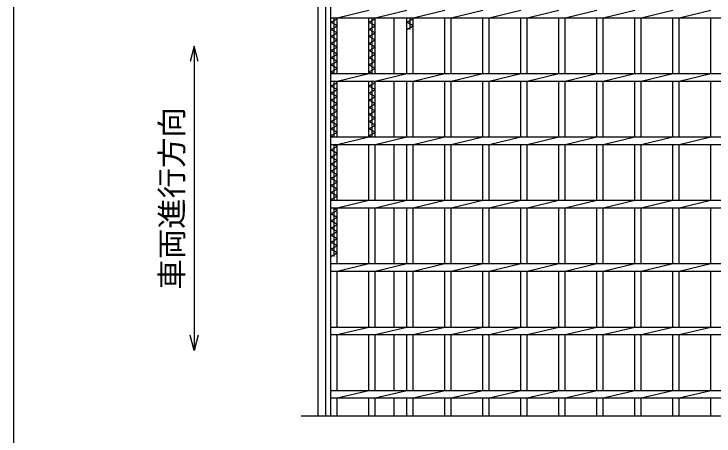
# Model space of a CAD drawing. Units: millimetres, scale not verified. Extents: x -1456 to 1385, y -1026 to 843.
# Drawn here: x -1383 to -830, y -64 to 268 of the extents above; entities that cross this region are included whole.
import ezdxf
from ezdxf.enums import TextEntityAlignment as Align

# ---------------------------------------------------------------- set-up
doc = ezdxf.new("R2010")
doc.units = ezdxf.units.MM
doc.header["$LTSCALE"] = 8
for name, color, linetype, lineweight in [('0_2', 150, 'Continuous', 25), ('16', 3, 'Continuous', 25), ('19', 6, 'Continuous', 25), ('22', 4, 'Continuous', 25)]:
    doc.layers.add(name, color=color, linetype=linetype, lineweight=lineweight)
doc.styles.add('ベクトル', font='')
doc.styles.get('ベクトル').set_extended_font_data('ベクトル')

msp = doc.modelspace()

# ---------------------------------------------------------------- linework, layer by layer
at = {"layer": '0_2'}
msp.add_line((-1383.2, -917.2), (-1383.2, 842.8), dxfattribs=at)
at = {"layer": '16'}
for p, q in [((-1133, -48.5), (-1133, 514)), ((-1133, 265.5), (-1133, 271.5)), ((-1128, 265.5), (-1103, 271.5)), ((-1098, 265.5), (-1073, 271.5)), ((-1068, 265.5), (-1043, 271.5)), ((-1038, 265.5), (-1013, 271.5)), ((-1008, 265.5), (-983, 271.5)), ((-978, 265.5), (-953, 271.5)), ((-948, 265.5), (-923, 271.5)), ((-918, 265.5), (-893, 271.5)), ((-888, 265.5), (-863, 271.5)), ((-858, 265.5), (-833, 271.5)), ((-1133, 265.5), (-228, 265.5)), ((-1130.5, 221.5), (-1130.5, 265.5)), ((-1128, 264.8), (-1129.25, 265.5)), ((-1128, 221.5), (-1128, 265.5)), ((-1103, 221.5), (-1103, 265.5)), ((-1100.5, 221.5), (-1100.5, 265.5)), ((-1098, 264.8), (-1099.25, 265.5)), ((-1098, 221.5), (-1098, 265.5)), ((-1073, 221.5), (-1073, 265.5)), ((-1070.5, 256.4), (-1070.5, 265.5)), ((-1068, 264.8), (-1069.25, 265.5)), ((-1068, 221.5), (-1068, 265.5)), ((-1043, 221.5), (-1043, 265.5)), ((-1038, 221.5), (-1038, 265.5)), ((-1013, 221.5), (-1013, 265.5)), ((-1008, 221.5), (-1008, 265.5)), ((-983, 221.5), (-983, 265.5)), ((-978, 221.5), (-978, 265.5)), ((-953, 221.5), (-953, 265.5)), ((-948, 221.5), (-948, 265.5)), ((-923, 221.5), (-923, 265.5)), ((-918, 221.5), (-918, 265.5)), ((-893, 221.5), (-893, 265.5)), ((-888, 221.5), (-888, 265.5)), ((-863, 221.5), (-863, 265.5)), ((-858, 221.5), (-858, 265.5)), ((-833, 221.5), (-833, 265.5)), ((-1133, 262), (-1128, 264.8)), ((-1128, 259.2), (-1133, 262)), ((-1103, 262), (-1098, 264.8)), ((-1098, 259.2), (-1103, 262)), ((-1073, 262), (-1068, 264.8)), ((-1068, 259.2), (-1073, 262)), ((-1133, 256.4), (-1128, 259.2)), ((-1128, 253.6), (-1133, 256.4)), ((-1103, 256.4), (-1098, 259.2)), ((-1098, 253.6), (-1103, 256.4)), ((-1073, 256.4), (-1068, 259.2)), ((-1133, 250.8), (-1128, 253.6)), ((-1128, 248), (-1133, 250.8)), ((-1103, 250.8), (-1098, 253.6)), ((-1098, 248), (-1103, 250.8)), ((-1133, 245.2), (-1128, 248)), ((-1128, 242.4), (-1133, 245.2)), ((-1103, 245.2), (-1098, 248)), ((-1098, 242.4), (-1103, 245.2)), ((-1133, 239.6), (-1128, 242.4)), ((-1128, 236.8), (-1133, 239.6)), ((-1103, 239.6), (-1098, 242.4)), ((-1098, 236.8), (-1103, 239.6)), ((-1133, 234), (-1128, 236.8)), ((-1128, 231.2), (-1133, 234)), ((-1103, 234), (-1098, 236.8)), ((-1098, 231.2), (-1103, 234)), ((-1133, 228.4), (-1128, 231.2)), ((-1128, 225.6), (-1133, 228.4)), ((-1103, 228.4), (-1098, 231.2)), ((-1098, 225.6), (-1103, 228.4)), ((-1133, 222.8), (-1128, 225.6)), ((-1130.679, 221.5), (-1133, 222.8)), ((-1133, 221.5), (-228, 221.5)), ((-1133, 215.5), (-1133, 221.5)), ((-1128, 215.5), (-1103, 221.5)), ((-1103, 222.8), (-1098, 225.6)), ((-1100.679, 221.5), (-1103, 222.8)), ((-1098, 215.5), (-1073, 221.5)), ((-1068, 215.5), (-1043, 221.5)), ((-1038, 215.5), (-1013, 221.5)), ((-1008, 215.5), (-983, 221.5)), ((-978, 215.5), (-953, 221.5)), ((-948, 215.5), (-923, 221.5)), ((-918, 215.5), (-893, 221.5)), ((-888, 215.5), (-863, 221.5)), ((-858, 215.5), (-833, 221.5)), ((-1133, 215.5), (-228, 215.5)), ((-1133, 211.6), (-1128, 214.4)), ((-1128, 208.8), (-1133, 211.6)), ((-1130.5, 171.5), (-1130.5, 215.5)), ((-1128, 214.4), (-1129.964, 215.5)), ((-1128, 171.5), (-1128, 215.5)), ((-1103, 171.5), (-1103, 215.5)), ((-1103, 211.6), (-1098, 214.4)), ((-1098, 208.8), (-1103, 211.6)), ((-1100.5, 171.5), (-1100.5, 215.5)), ((-1098, 214.4), (-1099.964, 215.5)), ((-1098, 171.5), (-1098, 215.5)), ((-1073, 171.5), (-1073, 215.5)), ((-1068, 171.5), (-1068, 215.5)), ((-1043, 171.5), (-1043, 215.5)), ((-1038, 171.5), (-1038, 215.5)), ((-1013, 171.5), (-1013, 215.5)), ((-1008, 171.5), (-1008, 215.5)), ((-983, 171.5), (-983, 215.5)), ((-978, 171.5), (-978, 215.5)), ((-953, 171.5), (-953, 215.5)), ((-948, 171.5), (-948, 215.5)), ((-923, 171.5), (-923, 215.5)), ((-918, 171.5), (-918, 215.5)), ((-893, 171.5), (-893, 215.5)), ((-888, 171.5), (-888, 215.5)), ((-863, 171.5), (-863, 215.5)), ((-858, 171.5), (-858, 215.5)), ((-833, 171.5), (-833, 215.5)), ((-1133, 206), (-1128, 208.8)), ((-1128, 203.2), (-1133, 206)), ((-1103, 206), (-1098, 208.8)), ((-1098, 203.2), (-1103, 206)), ((-1133, 200.4), (-1128, 203.2)), ((-1128, 197.6), (-1133, 200.4)), ((-1103, 200.4), (-1098, 203.2)), ((-1098, 197.6), (-1103, 200.4)), ((-1133, 194.8), (-1128, 197.6)), ((-1128, 192), (-1133, 194.8)), ((-1103, 194.8), (-1098, 197.6)), ((-1098, 192), (-1103, 194.8)), ((-1133, 189.2), (-1128, 192)), ((-1128, 186.4), (-1133, 189.2)), ((-1103, 189.2), (-1098, 192)), ((-1098, 186.4), (-1103, 189.2)), ((-1133, 183.6), (-1128, 186.4)), ((-1128, 180.8), (-1133, 183.6)), ((-1103, 183.6), (-1098, 186.4)), ((-1098, 180.8), (-1103, 183.6)), ((-1133, 178), (-1128, 180.8)), ((-1128, 175.2), (-1133, 178)), ((-1103, 178), (-1098, 180.8)), ((-1098, 175.2), (-1103, 178)), ((-1133, 172.4), (-1128, 175.2)), ((-1131.393, 171.5), (-1133, 172.4)), ((-1133, 171.5), (-228, 171.5)), ((-1133, 165.5), (-1133, 171.5)), ((-1128, 165.5), (-1103, 171.5)), ((-1103, 172.4), (-1098, 175.2)), ((-1101.393, 171.5), (-1103, 172.4)), ((-1098, 165.5), (-1073, 171.5)), ((-1068, 165.5), (-1043, 171.5)), ((-1038, 165.5), (-1013, 171.5)), ((-1008, 165.5), (-983, 171.5)), ((-978, 165.5), (-953, 171.5)), ((-948, 165.5), (-923, 171.5)), ((-918, 165.5), (-893, 171.5)), ((-888, 165.5), (-863, 171.5)), ((-858, 165.5), (-833, 171.5)), ((-1133, 165.5), (-228, 165.5)), ((-1133, 161.2), (-1128, 164)), ((-1128, 158.4), (-1133, 161.2)), ((-1128, 164), (-1130.679, 165.5)), ((-1130.5, 121.5), (-1130.5, 165.5)), ((-1128, 121.5), (-1128, 165.5)), ((-1103, 121.5), (-1103, 165.5)), ((-1098, 121.5), (-1098, 165.5)), ((-1073, 121.5), (-1073, 165.5)), ((-1068, 121.5), (-1068, 165.5)), ((-1043, 121.5), (-1043, 165.5)), ((-1038, 121.5), (-1038, 165.5)), ((-1013, 121.5), (-1013, 165.5)), ((-1008, 121.5), (-1008, 165.5)), ((-983, 121.5), (-983, 165.5)), ((-978, 121.5), (-978, 165.5)), ((-953, 121.5), (-953, 165.5)), ((-948, 121.5), (-948, 165.5)), ((-923, 121.5), (-923, 165.5)), ((-918, 121.5), (-918, 165.5)), ((-893, 121.5), (-893, 165.5)), ((-888, 121.5), (-888, 165.5)), ((-863, 121.5), (-863, 165.5)), ((-858, 121.5), (-858, 165.5)), ((-833, 121.5), (-833, 165.5)), ((-1133, 155.6), (-1128, 158.4)), ((-1128, 152.8), (-1133, 155.6)), ((-1133, 150), (-1128, 152.8)), ((-1128, 147.2), (-1133, 150)), ((-1133, 144.4), (-1128, 147.2)), ((-1128, 141.6), (-1133, 144.4)), ((-1133, 138.8), (-1128, 141.6)), ((-1128, 136), (-1133, 138.8)), ((-1133, 133.2), (-1128, 136)), ((-1128, 130.4), (-1133, 133.2)), ((-1133, 127.6), (-1128, 130.4)), ((-1128, 124.8), (-1133, 127.6)), ((-1133, 122), (-1128, 124.8)), ((-1132.107, 121.5), (-1133, 122)), ((-1133, 121.5), (-228, 121.5)), ((-1133, 115.5), (-1133, 121.5)), ((-1128, 115.5), (-1103, 121.5)), ((-1098, 115.5), (-1073, 121.5)), ((-1068, 115.5), (-1043, 121.5)), ((-1038, 115.5), (-1013, 121.5)), ((-1008, 115.5), (-983, 121.5)), ((-978, 115.5), (-953, 121.5)), ((-948, 115.5), (-923, 121.5)), ((-918, 115.5), (-893, 121.5)), ((-888, 115.5), (-863, 121.5)), ((-858, 115.5), (-833, 121.5)), ((-1133, 115.5), (-228, 115.5)), ((-1133, 110.8), (-1128, 113.6)), ((-1128, 108), (-1133, 110.8)), ((-1128, 113.6), (-1131.393, 115.5)), ((-1130.5, 77.2), (-1130.5, 115.5)), ((-1128, 71.5), (-1128, 115.5)), ((-1103, 71.5), (-1103, 115.5)), ((-1098, 71.5), (-1098, 115.5)), ((-1073, 71.5), (-1073, 115.5)), ((-1068, 71.5), (-1068, 115.5)), ((-1043, 71.5), (-1043, 115.5)), ((-1038, 71.5), (-1038, 115.5)), ((-1013, 71.5), (-1013, 115.5)), ((-1008, 71.5), (-1008, 115.5)), ((-983, 71.5), (-983, 115.5)), ((-978, 71.5), (-978, 115.5)), ((-953, 71.5), (-953, 115.5)), ((-948, 71.5), (-948, 115.5)), ((-923, 71.5), (-923, 115.5)), ((-918, 71.5), (-918, 115.5)), ((-893, 71.5), (-893, 115.5)), ((-888, 71.5), (-888, 115.5)), ((-863, 71.5), (-863, 115.5)), ((-858, 71.5), (-858, 115.5)), ((-833, 71.5), (-833, 115.5)), ((-1133, 105.2), (-1128, 108)), ((-1128, 102.4), (-1133, 105.2)), ((-1133, 99.6), (-1128, 102.4)), ((-1128, 96.8), (-1133, 99.6)), ((-1133, 94), (-1128, 96.8)), ((-1128, 91.2), (-1133, 94)), ((-1133, 88.4), (-1128, 91.2)), ((-1128, 85.6), (-1133, 88.4)), ((-1133, 82.8), (-1128, 85.6)), ((-1128, 80), (-1133, 82.8)), ((-1133, 77.2), (-1128, 80)), ((-1133, 71.5), (-228, 71.5)), ((-1133, 65.5), (-1133, 71.5)), ((-1128, 65.5), (-1103, 71.5)), ((-1098, 65.5), (-1073, 71.5)), ((-1068, 65.5), (-1043, 71.5)), ((-1038, 65.5), (-1013, 71.5)), ((-1008, 65.5), (-983, 71.5)), ((-978, 65.5), (-953, 71.5)), ((-948, 65.5), (-923, 71.5)), ((-918, 65.5), (-893, 71.5)), ((-888, 65.5), (-863, 71.5)), ((-858, 65.5), (-833, 71.5)), ((-1133, 65.5), (-228, 65.5)), ((-1128, 21.5), (-1128, 65.5)), ((-1103, 21.5), (-1103, 65.5)), ((-1098, 21.5), (-1098, 65.5)), ((-1073, 21.5), (-1073, 65.5)), ((-1068, 21.5), (-1068, 65.5)), ((-1043, 21.5), (-1043, 65.5)), ((-1038, 21.5), (-1038, 65.5)), ((-1013, 21.5), (-1013, 65.5)), ((-1008, 21.5), (-1008, 65.5)), ((-983, 21.5), (-983, 65.5)), ((-978, 21.5), (-978, 65.5)), ((-953, 21.5), (-953, 65.5)), ((-948, 21.5), (-948, 65.5)), ((-923, 21.5), (-923, 65.5)), ((-918, 21.5), (-918, 65.5)), ((-893, 21.5), (-893, 65.5)), ((-888, 21.5), (-888, 65.5)), ((-863, 21.5), (-863, 65.5)), ((-858, 21.5), (-858, 65.5)), ((-833, 21.5), (-833, 65.5)), ((-1133, 21.5), (-228, 21.5)), ((-1133, 15.5), (-1133, 21.5)), ((-1128, 15.5), (-1103, 21.5)), ((-1098, 15.5), (-1073, 21.5)), ((-1068, 15.5), (-1043, 21.5)), ((-1038, 15.5), (-1013, 21.5)), ((-1008, 15.5), (-983, 21.5)), ((-978, 15.5), (-953, 21.5)), ((-948, 15.5), (-923, 21.5)), ((-918, 15.5), (-893, 21.5)), ((-888, 15.5), (-863, 21.5)), ((-858, 15.5), (-833, 21.5)), ((-1133, 15.5), (-228, 15.5)), ((-1128, -28.5), (-1128, 15.5)), ((-1103, -28.5), (-1103, 15.5)), ((-1098, -28.5), (-1098, 15.5)), ((-1073, -28.5), (-1073, 15.5)), ((-1068, -28.5), (-1068, 15.5)), ((-1043, -28.5), (-1043, 15.5)), ((-1038, -28.5), (-1038, 15.5)), ((-1013, -28.5), (-1013, 15.5)), ((-1008, -28.5), (-1008, 15.5)), ((-983, -28.5), (-983, 15.5)), ((-978, -28.5), (-978, 15.5)), ((-953, -28.5), (-953, 15.5)), ((-948, -28.5), (-948, 15.5)), ((-923, -28.5), (-923, 15.5)), ((-918, -28.5), (-918, 15.5)), ((-893, -28.5), (-893, 15.5)), ((-888, -28.5), (-888, 15.5)), ((-863, -28.5), (-863, 15.5)), ((-858, -28.5), (-858, 15.5)), ((-833, -28.5), (-833, 15.5)), ((-1133, -28.5), (-228, -28.5)), ((-1133, -34.5), (-1133, -28.5)), ((-1128, -34.5), (-1103, -28.5)), ((-1098, -34.5), (-1073, -28.5)), ((-1068, -34.5), (-1043, -28.5)), ((-1038, -34.5), (-1013, -28.5)), ((-1008, -34.5), (-983, -28.5)), ((-978, -34.5), (-953, -28.5)), ((-948, -34.5), (-923, -28.5)), ((-918, -34.5), (-893, -28.5)), ((-888, -34.5), (-863, -28.5)), ((-858, -34.5), (-833, -28.5)), ((-1133, -34.5), (-228, -34.5)), ((-1128, -48.5), (-1128, -34.5)), ((-1103, -48.5), (-1103, -34.5)), ((-1098, -48.5), (-1098, -34.5)), ((-1073, -48.5), (-1073, -34.5)), ((-1068, -48.5), (-1068, -34.5)), ((-1043, -48.5), (-1043, -34.5)), ((-1038, -48.5), (-1038, -34.5)), ((-1013, -48.5), (-1013, -34.5)), ((-1008, -48.5), (-1008, -34.5)), ((-983, -48.5), (-983, -34.5)), ((-978, -48.5), (-978, -34.5)), ((-953, -48.5), (-953, -34.5)), ((-948, -48.5), (-948, -34.5)), ((-923, -48.5), (-923, -34.5)), ((-918, -48.5), (-918, -34.5)), ((-893, -48.5), (-893, -34.5)), ((-888, -48.5), (-888, -34.5)), ((-863, -48.5), (-863, -34.5)), ((-858, -48.5), (-858, -34.5)), ((-833, -48.5), (-833, -34.5)), ((-1156.5, -48.5), (-203.5, -48.5))]:
    msp.add_line(p, q, dxfattribs=at)
at = {"layer": '19'}
for p, q in [((-1143, -48.5), (-1143, 528.5)), ((-1137, -48.5), (-1137, 522.5)), ((-1083, 221.5), (-1083, 265.5)), ((-1083, 171.5), (-1083, 215.5)), ((-1083, 121.5), (-1083, 165.5)), ((-1083, 71.5), (-1083, 115.5)), ((-1083, 21.5), (-1083, 65.5)), ((-1083, -28.5), (-1083, 15.5)), ((-1083, -48.5), (-1083, -34.5))]:
    msp.add_line(p, q, dxfattribs=at)
at = {"layer": '22'}
for p, q in [((-1241, 243), (-1244.2, 231)), ((-1237.8, 231), (-1241, 243)), ((-1241, 243), (-1241, 3)), ((-1241, 3), (-1244.2, 15)), ((-1237.8, 15), (-1241, 3))]:
    msp.add_line(p, q, dxfattribs=at)

# ---------------------------------------------------------------- texts
at = {"layer": '22', "color": 2, "style": 'ベクトル'}
msp.add_text('車両進行方向', height=17.6, rotation=90, dxfattribs=at).set_placement((-1258.6, 51), align=Align.MIDDLE_LEFT)

doc.saveas('drawing.dxf')
